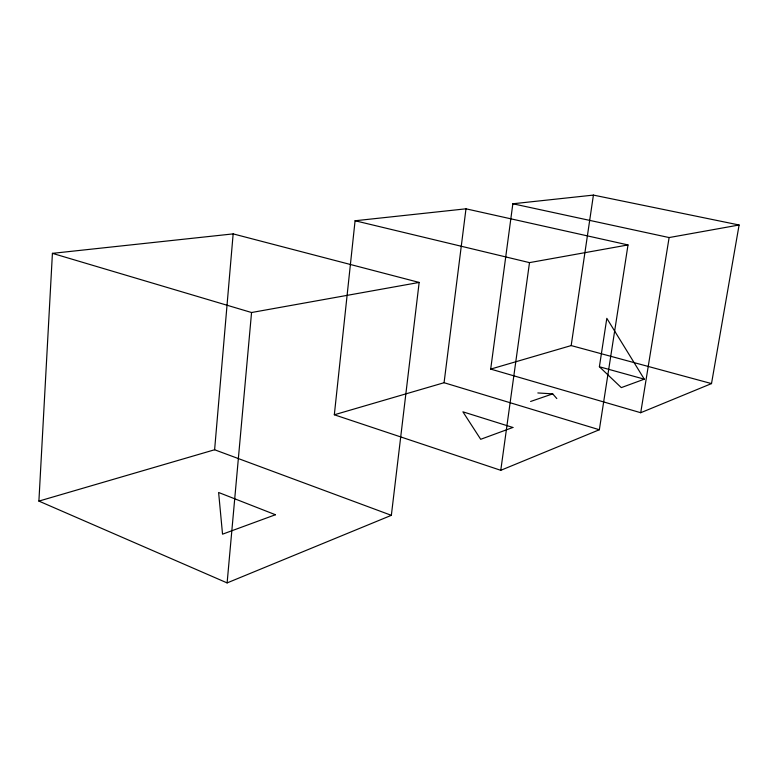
<?xml version="1.0" encoding="UTF-8"?>
<svg xmlns="http://www.w3.org/2000/svg" width="778" height="778" viewBox="0 0 778 778"><rect width="100%" height="100%" fill="white"/><g stroke="black" fill="none" stroke-linecap="round" stroke-linejoin="round"><path stroke-width="1.17" d="M38.9 501.1L52.418 253.356L233.157 233.886L419.157 282.433L391.353 515.328L227.118 582.907L38.9 501.1L214.611 449.762L391.353 515.328M214.611 449.762L233.157 233.886M227.118 582.907L251.557 312.523L419.157 282.433M334.326 414.781L355.079 220.757L465.983 208.815L628.011 244.934L599.342 429.748L500.769 470.311L334.326 414.781L444.073 382.718L599.342 429.748M444.073 382.718L465.983 208.815M490.694 369.093L512.848 203.768L593.42 195.093L739.1 224.998L711.51 383.593L640.722 412.719L490.694 369.093L571.178 345.578L711.51 383.593M500.769 470.311L529.497 262.624L628.011 244.934M571.178 345.578L593.42 195.093M599.391 366.759L606.821 318.338L644.291 379.178L621.311 387.619L599.391 366.759L644.291 379.178M640.722 412.719L669.119 237.562L739.1 224.998M530.606 401.477L552.701 393.872L556.815 398.55M537.831 392.948L552.701 393.872M512.848 203.768L669.119 237.562M355.079 220.757L529.497 262.624M52.418 253.356L251.557 312.523M275.451 514.735L222.537 534.175L218.618 492.484L275.451 514.735M512.877 427.472L480.697 439.298L462.91 411.825L512.877 427.472"/></g></svg>
